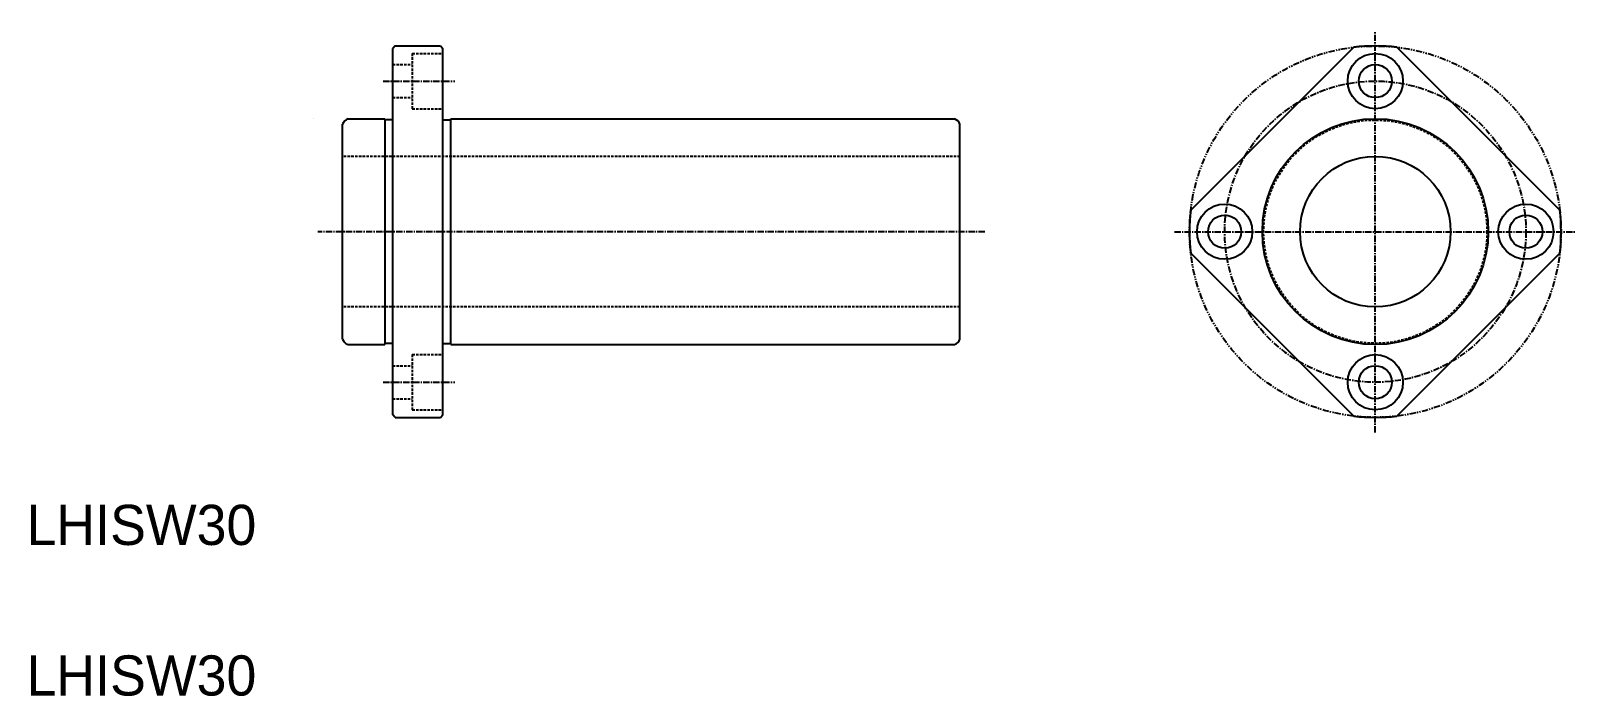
# Model space of a CAD drawing. Extents: x 308 to 615, y 198 to 331.
import ezdxf

# ---------------------------------------------------------------- set-up
doc = ezdxf.new("R2010")
doc.units = 0
for name, pattern in [('CENTER', [2, 1.25, -0.25, 0.25, -0.25]), ('DASHED', [0.75, 0.5, -0.25]), ('PHANTOM', [2.5, 1.25, -0.25, 0.25, -0.25, 0.25, -0.25])]:
    doc.linetypes.add(name, pattern=pattern)
doc.layers.get('0').update_dxf_attribs({"linetype": 'CONTINUOUS'})
doc.layers.add('CENTER', color=1, linetype='CENTER')

msp = doc.modelspace()

# ---------------------------------------------------------------- linework, layer by layer
at = {"color": 7, "linetype": 'CONTINUOUS'}
for p, q in [((380.08, 327.96), (379.58, 327.46)), ((379.58, 254.46), (379.58, 327.46)), ((380.08, 327.96), (389.08, 327.96)), ((389.08, 327.96), (389.58, 327.46)), ((389.58, 254.46), (389.58, 327.46)), ((571.05, 327.72), (538.55, 295.22)), ((612.06, 295.22), (579.57, 327.72)), ((363.83, 313.46), (363.83, 313.46)), ((369.58, 269.55), (369.58, 312.37)), ((370.67, 313.46), (377.98, 313.46)), ((377.98, 313.46), (377.98, 268.46)), ((379.58, 313.21), (377.98, 313.21)), ((389.58, 313.21), (391.18, 313.21)), ((391.18, 268.46), (391.18, 313.46)), ((391.18, 313.46), (491.49, 313.46)), ((492.58, 269.55), (492.58, 312.37)), ((571.05, 254.21), (538.55, 286.7)), ((612.06, 286.7), (579.57, 254.21)), ((370.67, 268.46), (377.98, 268.46)), ((379.58, 268.71), (377.98, 268.71)), ((389.58, 268.71), (391.18, 268.71)), ((391.18, 268.46), (491.49, 268.46)), ((380.08, 253.96), (379.58, 254.46)), ((380.08, 253.96), (389.08, 253.96)), ((389.08, 253.96), (389.58, 254.46))]:
    msp.add_line(p, q, dxfattribs=at)
at = {"color": 3, "linetype": 'DASHED'}
for p, q in [((383.48, 326.46), (383.48, 315.46)), ((383.48, 326.46), (389.58, 326.46)), ((379.58, 324.26), (383.48, 324.26)), ((379.58, 317.66), (383.48, 317.66)), ((383.48, 315.46), (389.58, 315.46)), ((492.58, 305.96), (369.58, 305.96)), ((492.58, 275.96), (369.58, 275.96)), ((383.48, 266.46), (383.48, 255.46)), ((383.48, 266.46), (389.58, 266.46)), ((379.58, 264.26), (383.48, 264.26)), ((379.58, 257.66), (383.48, 257.66)), ((383.48, 255.46), (389.58, 255.46))]:
    msp.add_line(p, q, dxfattribs=at)
at = {"color": 3, "linetype": 'PHANTOM'}
msp.add_circle((575.31, 290.96), 37, dxfattribs=at)
at = {"color": 7, "linetype": 'CONTINUOUS'}
for centre, radius in [((575.31, 320.96), 5.5), ((575.31, 320.96), 3.3), ((575.31, 290.96), 22.5), ((575.31, 290.96), 15), ((545.31, 290.96), 5.5), ((605.31, 290.96), 5.5), ((545.31, 290.96), 3.3), ((605.31, 290.96), 3.3), ((575.31, 260.96), 5.5), ((575.31, 260.96), 3.3)]:
    msp.add_circle(centre, radius, dxfattribs=at)
at = {"color": 3, "linetype": 'DASHED'}
msp.add_circle((575.31, 290.96), 22.25, dxfattribs=at)
at = {"color": 7, "linetype": 'CONTINUOUS'}
for centre, radius, start, end in [((575.31, 290.96), 37, 83.3917, 96.6083), ((371.43, 311.61), 2, 112.3316, 157.6684), ((490.73, 311.61), 2, 22.3316, 67.6684), ((575.31, 290.96), 37, 173.3917, 186.6083), ((575.31, 290.96), 37, 353.3917, 6.6083), ((371.43, 270.31), 2, 202.3316, 247.6684), ((490.73, 270.31), 2, 292.3316, 337.6684), ((575.31, 290.96), 37, 263.3917, 276.6083)]:
    msp.add_arc(centre, radius, start, end, dxfattribs=at)
at = {"layer": 'CENTER', "color": 1, "linetype": 'CENTER'}
for p, q in [((575.31, 250.96), (575.31, 330.96)), ((377.66, 320.96), (391.92, 320.96)), ((497.51, 290.96), (364.68, 290.96)), ((535.31, 290.96), (615.31, 290.96)), ((377.66, 260.96), (391.92, 260.96))]:
    msp.add_line(p, q, dxfattribs=at)
msp.add_circle((575.31, 290.96), 30, dxfattribs=at)

# ---------------------------------------------------------------- texts
at = {"color": 7, "linetype": 'CONTINUOUS'}
for p in [(306.63, 228.54), (306.63, 198.54)]:
    msp.add_text('LHISW30', height=8, dxfattribs=at).set_placement(p)

doc.saveas('drawing.dxf')
